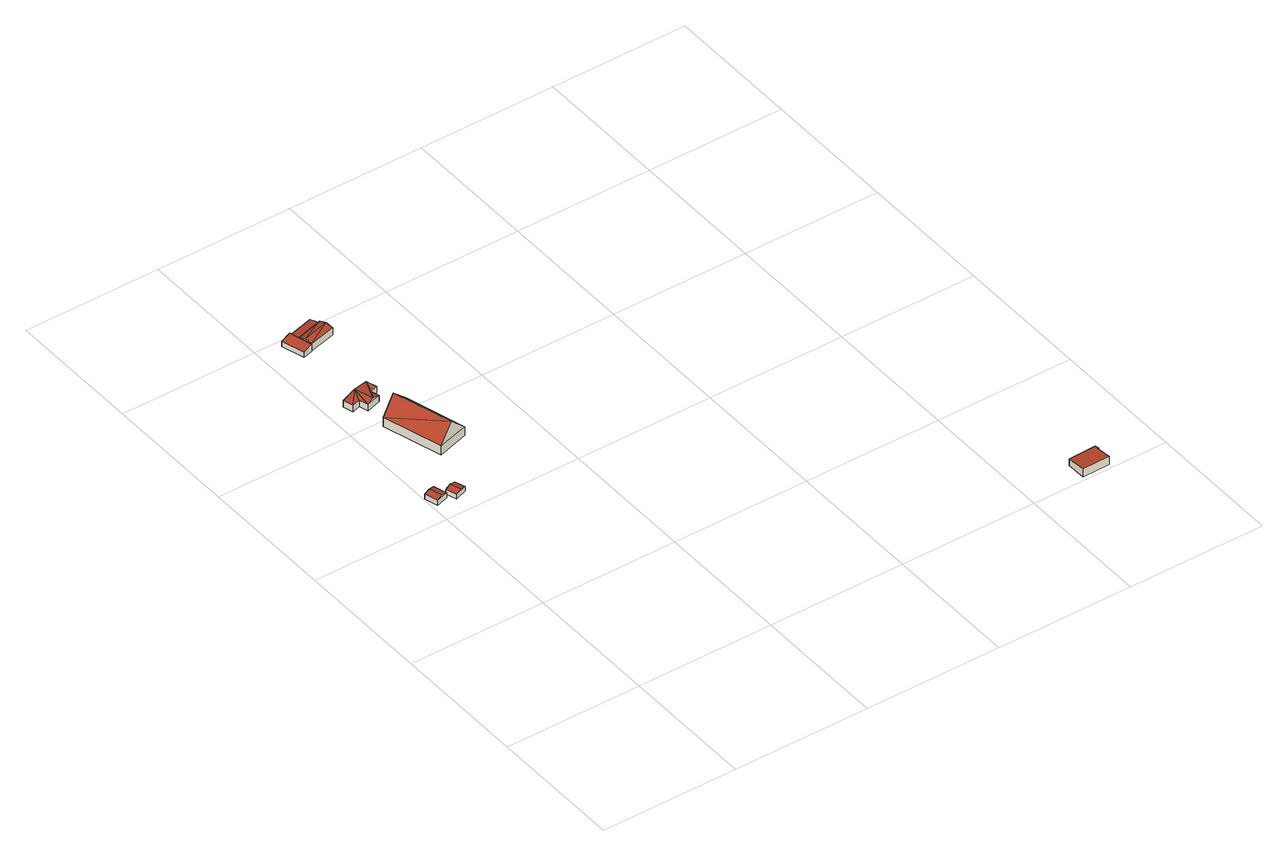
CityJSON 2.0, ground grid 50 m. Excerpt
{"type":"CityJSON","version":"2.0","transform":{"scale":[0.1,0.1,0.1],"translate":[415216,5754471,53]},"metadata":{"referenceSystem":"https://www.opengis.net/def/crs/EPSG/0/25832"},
"CityObjects":{
"building1":{"type":"Building","attributes":{"Gemeindeschluessel":"05570044","Geometrietyp2DReferenz":"3000","function":"31001_9998","roofType":"3100","measuredHeight":2.55},"geometry":[{"type":"Solid","lod":"2","boundaries":[[[[0,1,2,3]],[[4,5,1,0]],[[6,7,5,4]],[[3,2,7,6]],[[0,8,4]],[[6,9,3]],[[3,9,8,0]],[[4,8,9,6]],[[1,5,7,2]]]],"semantics":{"surfaces":[{"type":"WallSurface"},{"type":"RoofSurface"},{"type":"GroundSurface"}],"values":[[0,0,0,0,0,0,1,1,2]]}}]},
"building2":{"type":"Building","attributes":{"Gemeindeschluessel":"05570044","Geometrietyp2DReferenz":"3000","function":"31001_9998","roofType":"3100","measuredHeight":2.57},"geometry":[{"type":"Solid","lod":"2","boundaries":[[[[10,11,12,13]],[[14,15,11,10]],[[16,17,15,14]],[[13,12,17,16]],[[10,18,14]],[[16,19,13]],[[13,19,18,10]],[[14,18,19,16]],[[11,15,17,12]]]],"semantics":{"surfaces":[{"type":"WallSurface"},{"type":"RoofSurface"},{"type":"GroundSurface"}],"values":[[0,0,0,0,0,0,1,1,2]]}}]},
"building3":{"type":"Building","attributes":{"Gemeindeschluessel":"05570044","Geometrietyp2DReferenz":"3000","function":"31001_1000","roofType":"3100","measuredHeight":9.95},"address":[{"country":"Germany","locality":"Telgte","thoroughfareNumber":"56","thoroughfareName":"Berdel"}],"geometry":[{"type":"Solid","lod":"2","boundaries":[[[[20,21,22,23]],[[24,25,21,20]],[[26,27,25,24]],[[23,22,27,26]],[[20,28,24]],[[26,29,23]],[[28,20,23]],[[23,29,28]],[[28,29,26]],[[26,24,28]],[[21,25,27,22]]]],"semantics":{"surfaces":[{"type":"WallSurface"},{"type":"RoofSurface"},{"type":"GroundSurface"}],"values":[[0,0,0,0,0,0,1,1,1,1,2]]}}]},
"building4":{"type":"Building","attributes":{"Gemeindeschluessel":"05570044","Geometrietyp2DReferenz":"3000","function":"51009_1610","roofType":"5000","measuredHeight":3.26},"geometry":[{"type":"Solid","lod":"2","boundaries":[[[[30,31,32,33]],[[34,35,31,30]],[[36,37,35,34]],[[38,39,37,36]],[[40,41,39,38]],[[42,43,41,40]],[[44,45,43,42]],[[33,32,45,44]],[[36,34,30]],[[46,36,30]],[[30,47,46]],[[36,46,38]],[[40,46,47]],[[42,40,47]],[[44,42,47]],[[47,33,44]],[[38,46,40]],[[33,47,30]],[[31,35,37,39,41,43,45,32]]]],"semantics":{"surfaces":[{"type":"WallSurface"},{"type":"RoofSurface"},{"type":"GroundSurface"}],"values":[[0,0,0,0,0,0,0,0,1,1,1,1,1,1,1,1,0,0,2]]}}]},
"building5":{"type":"Building","attributes":{"Gemeindeschluessel":"05570044","Geometrietyp2DReferenz":"3000","function":"51009_1610","roofType":"2100","measuredHeight":2.84},"geometry":[{"type":"Solid","lod":"2","boundaries":[[[[48,49,50,51]],[[52,53,49,48]],[[54,55,53,52]],[[56,57,55,54]],[[51,50,57,56]],[[54,52,48,51,56]],[[49,53,55,57,50]]]],"semantics":{"surfaces":[{"type":"WallSurface"},{"type":"RoofSurface"},{"type":"GroundSurface"}],"values":[[0,0,0,0,0,1,2]]}}]},
"building6":{"type":"Building","attributes":{"Gemeindeschluessel":"05570044","Geometrietyp2DReferenz":"3000","function":"31001_9998","roofType":"3100","measuredHeight":3.67},"geometry":[{"type":"Solid","lod":"2","boundaries":[[[[58,59,60,61]],[[62,63,59,58]],[[64,65,63,62]],[[61,60,65,64]],[[58,66,62]],[[64,67,61]],[[58,61,67]],[[67,66,58]],[[66,67,64]],[[64,62,66]],[[59,63,65,60]]]],"semantics":{"surfaces":[{"type":"WallSurface"},{"type":"RoofSurface"},{"type":"GroundSurface"}],"values":[[0,0,0,0,0,0,1,1,1,1,2]]}}]},
"building7":{"type":"Building","attributes":{"Gemeindeschluessel":"05570044","Geometrietyp2DReferenz":"3000","function":"51009_1610","roofType":"2100","measuredHeight":2.58},"geometry":[{"type":"Solid","lod":"2","boundaries":[[[[68,65,69,70]],[[71,63,65,68]],[[72,73,63,71]],[[70,69,73,72]],[[71,68,70,72]],[[65,63,73,69]]]],"semantics":{"surfaces":[{"type":"WallSurface"},{"type":"RoofSurface"},{"type":"GroundSurface"}],"values":[[0,0,0,0,1,2]]}}]},
"building8":{"type":"Building","attributes":{"Gemeindeschluessel":"05570044","Geometrietyp2DReferenz":"3000","function":"31001_2460","roofType":"2100","measuredHeight":3.2},"geometry":[{"type":"Solid","lod":"2","boundaries":[[[[74,75,76,77]],[[78,79,75,74]],[[80,81,79,78]],[[82,83,81,80]],[[84,85,83,82]],[[77,76,85,84]],[[82,80,78,74,77,84]],[[75,79,81,83,85,76]]]],"semantics":{"surfaces":[{"type":"WallSurface"},{"type":"RoofSurface"},{"type":"GroundSurface"}],"values":[[0,0,0,0,0,0,1,2]]}}]}
},
"vertices":[
[63,1083,26],[63,1083,7],[49,1132,7],[49,1132,26],[19,1070,26],[19,1070,7],[5,1119,26],[5,1119,7],[41,1077,32],[27,1125,32],
[127,1075,26],[127,1075,8],[114,1113,8],[114,1113,26],[83,1060,26],[83,1060,8],[70,1098,26],[70,1098,8],[105,1067,33],[92,1106,33],
[281,1289,47],[281,1289,12],[219,1506,12],[219,1506,47],[168,1256,47],[168,1256,12],[106,1473,47],[106,1473,12],[217,1270,112],[154,1487,112],
[178,1659,33],[178,1659,8],[65,1625,8],[65,1625,33],[189,1619,33],[189,1619,8],[160,1610,33],[160,1610,8],[169,1581,33],[169,1581,8],[116,1565,33],[116,1565,8],[106,1597,33],[106,1597,8],[76,1588,33],[76,1588,8],[142,1573,41],[121,1642,41],
[88,1975,26],[88,1975,6],[111,1890,6],[111,1890,26],[126,1986,34],[126,1986,6],[135,1949,34],[135,1949,6],[148,1901,34],[148,1901,6],
[148,1901,36],[148,1901,7],[245,1926,7],[245,1926,36],[135,1949,36],[135,1949,7],[232,1975,36],[232,1975,7],[142,1925,43],[239,1951,43],
[232,1975,32],[222,2012,7],[222,2012,24],[135,1949,32],[126,1986,24],[126,1986,7],
[1693,10,44],[1693,10,12],[1793,12,12],[1793,12,44],[1691,79,39],[1691,79,12],[1792,82,39],[1792,82,12],[1793,67,40],[1793,67,12],[1791,67,40],[1791,67,12]
]}
